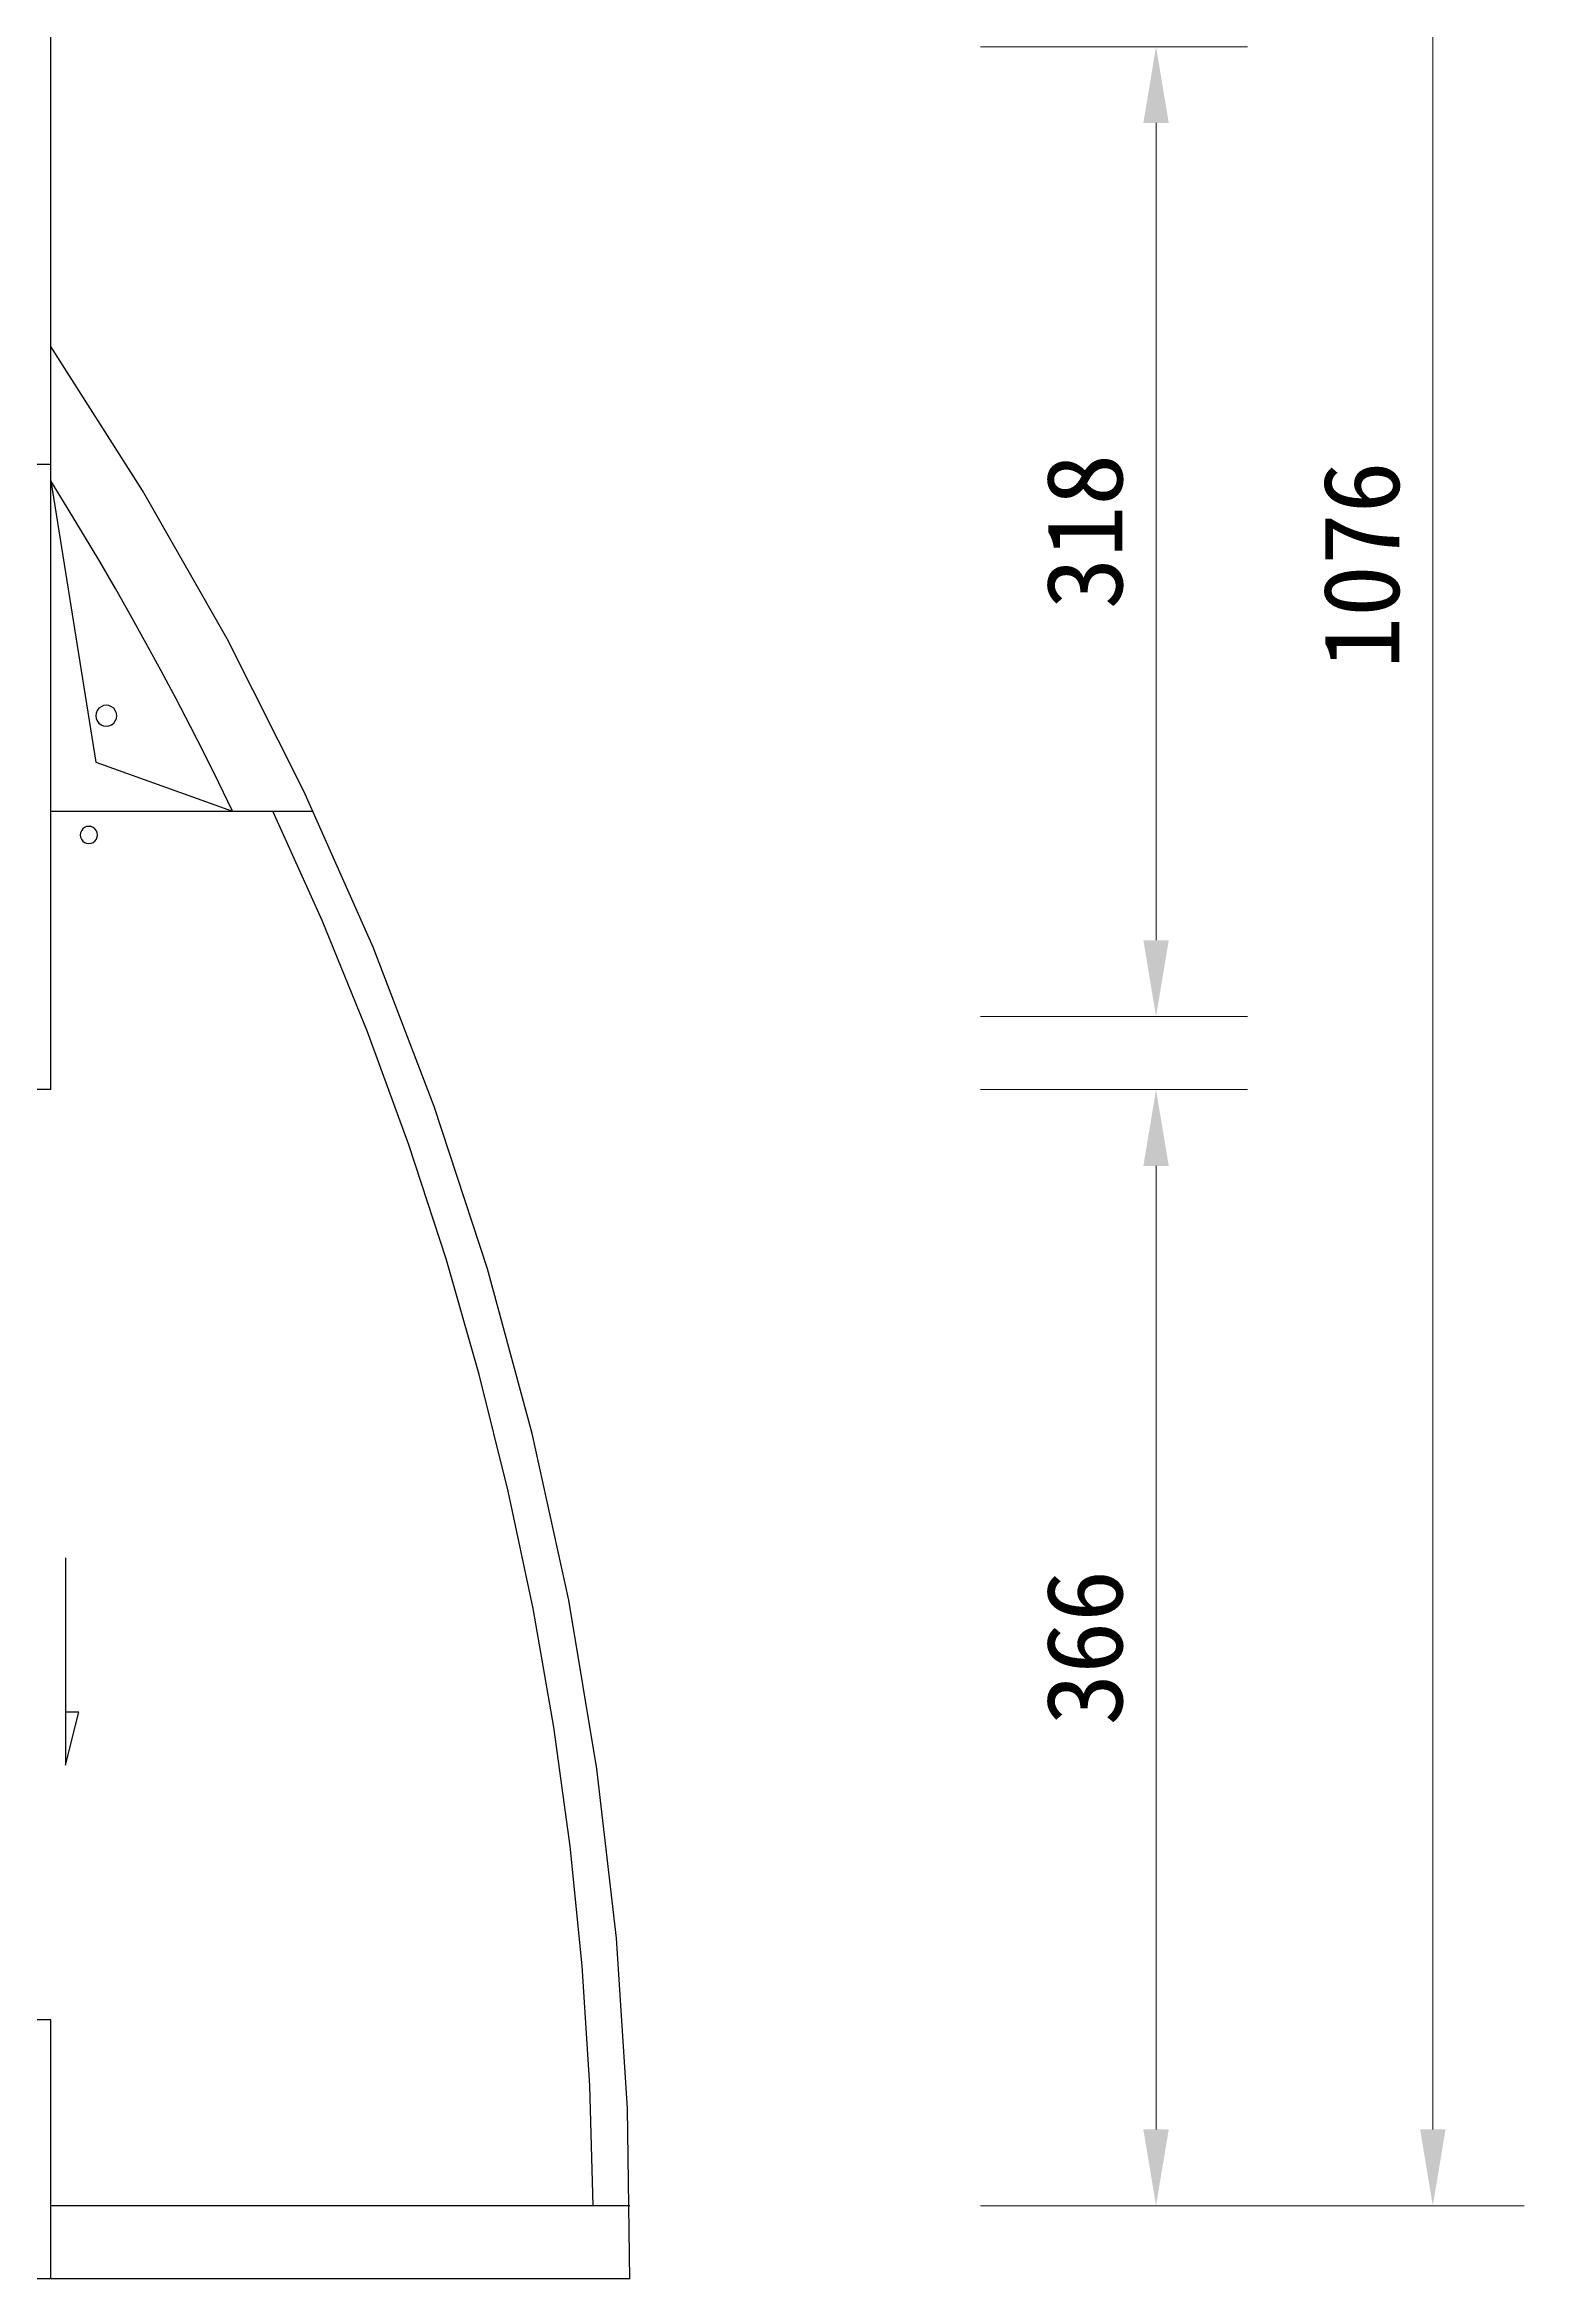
# Model space of a CAD drawing. Header units: centimetres. Extents: x 1966 to 8787, y 7398 to 12383.
# Drawn here: x 8302 to 8787, y 8811 to 9543 of the extents above; entities that cross this region are included whole.
import ezdxf

# ---------------------------------------------------------------- set-up
doc = ezdxf.new("R2010")
doc.units = ezdxf.units.CM
doc.header["$PDMODE"] = 35
doc.styles.add('文2.5', font='kaiu.ttf', dxfattribs={"height": 2.5})
doc.dimstyles.new('DIM2.5', dxfattribs={"dimtxt": 2.5, "dimasz": 2.5, "dimexe": 3, "dimexo": 1, "dimgap": 1, "dimtad": 1, "dimdec": 1, "dimdsep": 46, "dimtxsty": '文2.5', "dimcen": 0, "dimadec": 0, "dimazin": 0, "dimtfac": 1, "dimtdec": 1, "dimtmove": 0, "dimatfit": 3, "dimfxl": 1, "dimlwd": 15, "dimlwe": 15, "dimarcsym": 0})

# ---------------------------------------------------------------- blocks, each defined once
blk = doc.blocks.new('*D179')
at = {"color": 0, "linetype": 'Continuous', "lineweight": 15, "transparency": 16777216}
for p, q in [((8608.47, 9200.73), (8696.01, 9200.73)), ((8666.01, 8859.73), (8666.01, 9175.73)), ((8608.41, 8834.73), (8696.01, 8834.73))]:
    blk.add_line(p, q, dxfattribs=at)
at = {"color": 0, "transparency": 16777216}
for points in [[(8661.85, 9175.73), (8670.18, 9175.73), (8666.01, 9200.73)], [(8661.85, 8859.73), (8670.18, 8859.73), (8666.01, 8834.73)]]:
    blk.add_solid(points, dxfattribs=at)
at = {"layer": 'DEFPOINTS', "color": 0, "transparency": 16777216}
for p in [(8598.47, 9200.73), (8666.01, 9200.73), (8598.41, 8834.73)]:
    blk.add_point(p, dxfattribs=at)
at = {"color": 0, "transparency": 16777216, "insert": (8642.68, 9017.73), "char_height": 25, "attachment_point": 5, "rotation": 90, "style": '文2.5'}
blk.add_mtext('366', dxfattribs=at)
blk = doc.blocks.new('*D180')
at = {"color": 0, "linetype": 'Continuous', "lineweight": 15, "transparency": 16777216}
for p, q in [((8608.47, 9542.73), (8696.01, 9542.73)), ((8666.01, 9249.73), (8666.01, 9517.73)), ((8608.41, 9224.73), (8696.01, 9224.73))]:
    blk.add_line(p, q, dxfattribs=at)
at = {"color": 0, "transparency": 16777216}
for points in [[(8661.85, 9517.73), (8670.18, 9517.73), (8666.01, 9542.73)], [(8661.85, 9249.73), (8670.18, 9249.73), (8666.01, 9224.73)]]:
    blk.add_solid(points, dxfattribs=at)
at = {"layer": 'DEFPOINTS', "color": 0, "transparency": 16777216}
for p in [(8598.47, 9542.73), (8666.01, 9542.73), (8598.41, 9224.73)]:
    blk.add_point(p, dxfattribs=at)
at = {"color": 0, "transparency": 16777216, "insert": (8642.68, 9383.73), "char_height": 25, "attachment_point": 5, "rotation": 90, "style": '文2.5'}
blk.add_mtext('318', dxfattribs=at)
blk = doc.blocks.new('*D182')
at = {"color": 0, "linetype": 'Continuous', "lineweight": 15, "transparency": 16777216}
for p, q in [((8608.41, 9910.73), (8786.79, 9910.73)), ((8756.79, 8859.73), (8756.79, 9885.73)), ((8608.41, 8834.73), (8786.79, 8834.73))]:
    blk.add_line(p, q, dxfattribs=at)
at = {"color": 0, "transparency": 16777216}
for points in [[(8752.63, 9885.73), (8760.96, 9885.73), (8756.79, 9910.73)], [(8752.63, 8859.73), (8760.96, 8859.73), (8756.79, 8834.73)]]:
    blk.add_solid(points, dxfattribs=at)
at = {"layer": 'DEFPOINTS', "color": 0, "transparency": 16777216}
for p in [(8598.41, 9910.73), (8756.79, 9910.73), (8598.41, 8834.73)]:
    blk.add_point(p, dxfattribs=at)
at = {"color": 0, "transparency": 16777216, "insert": (8733.47, 9372.73), "char_height": 25, "attachment_point": 5, "rotation": 90, "style": '文2.5'}
blk.add_mtext('1076', dxfattribs=at)

msp = doc.modelspace()

# ---------------------------------------------------------------- linework, layer by layer
for p, q in [((8303.51, 9444.39), (8303.51, 9554.73)), ((8333.63, 9397.21), (8303.51, 9444.39)), ((8303.51, 9405.73), (8303.51, 9444.39)), ((8303.51, 9405.73), (8279.51, 9405.73)), ((8303.51, 9400.37), (8303.51, 9405.73)), ((8303.51, 9400.37), (8318.26, 9308.13)), ((8308.94, 9391.61), (8303.51, 9400.37)), ((8303.51, 9292.08), (8303.51, 9400.37)), ((8361.33, 9348.56), (8333.63, 9397.21)), ((8314.29, 9382.8), (8308.94, 9391.61)), ((8319.55, 9373.94), (8314.29, 9382.8)), ((8324.73, 9365.03), (8319.55, 9373.94)), ((8329.82, 9356.08), (8324.73, 9365.03)), ((8334.83, 9347.07), (8329.82, 9356.08)), ((8339.75, 9338.02), (8334.83, 9347.07)), ((8386.55, 9298.59), (8361.33, 9348.56)), ((8344.59, 9328.92), (8339.75, 9338.02)), ((8349.34, 9319.78), (8344.59, 9328.92)), ((8318.4, 9324.22), (8318.28, 9323.33)), ((8318.28, 9323.33), (8318.4, 9322.45)), ((8318.74, 9325.05), (8318.4, 9324.22)), ((8318.4, 9322.45), (8318.74, 9321.62)), ((8319.29, 9325.76), (8318.74, 9325.05)), ((8318.74, 9321.62), (8319.29, 9320.91)), ((8320, 9326.3), (8319.29, 9325.76)), ((8319.29, 9320.91), (8320, 9320.37)), ((8320.82, 9326.64), (8320, 9326.3)), ((8321.71, 9326.76), (8320.82, 9326.64)), ((8322.6, 9326.64), (8321.71, 9326.76)), ((8323.43, 9326.3), (8322.6, 9326.64)), ((8324.14, 9325.76), (8323.43, 9326.3)), ((8323.43, 9320.37), (8324.14, 9320.91)), ((8324.68, 9325.05), (8324.14, 9325.76)), ((8324.14, 9320.91), (8324.68, 9321.62)), ((8325.02, 9324.22), (8324.68, 9325.05)), ((8324.68, 9321.62), (8325.02, 9322.45)), ((8325.14, 9323.33), (8325.02, 9324.22)), ((8325.02, 9322.45), (8325.14, 9323.33)), ((8320, 9320.37), (8320.82, 9320.02)), ((8320.82, 9320.02), (8321.71, 9319.91)), ((8321.71, 9319.91), (8322.6, 9320.02)), ((8322.6, 9320.02), (8323.43, 9320.37)), ((8354, 9310.59), (8349.34, 9319.78)), ((8318.26, 9308.13), (8363.07, 9292.08)), ((8358.58, 9301.36), (8354, 9310.59)), ((8363.07, 9292.08), (8358.58, 9301.36)), ((8303.51, 9292.08), (8363.07, 9292.08)), ((8303.51, 9200.73), (8303.51, 9292.08)), ((8363.07, 9292.08), (8376.35, 9292.08)), ((8392.53, 9256.15), (8376.35, 9292.08)), ((8376.35, 9292.08), (8389.61, 9292.08)), ((8409.23, 9247.41), (8386.55, 9298.59)), ((8313.29, 9284.96), (8313.19, 9284.23)), ((8313.57, 9285.64), (8313.29, 9284.96)), ((8314.02, 9286.23), (8313.57, 9285.64)), ((8314.6, 9286.68), (8314.02, 9286.23)), ((8315.28, 9286.96), (8314.6, 9286.68)), ((8316.01, 9287.06), (8315.28, 9286.96)), ((8316.74, 9286.96), (8316.01, 9287.06)), ((8317.42, 9286.68), (8316.74, 9286.96)), ((8318.01, 9286.23), (8317.42, 9286.68)), ((8318.46, 9285.64), (8318.01, 9286.23)), ((8318.74, 9284.96), (8318.46, 9285.64)), ((8318.83, 9284.23), (8318.74, 9284.96)), ((8313.19, 9284.23), (8313.29, 9283.5)), ((8313.29, 9283.5), (8313.57, 9282.82)), ((8313.57, 9282.82), (8314.02, 9282.24)), ((8314.02, 9282.24), (8314.6, 9281.79)), ((8314.6, 9281.79), (8315.28, 9281.51)), ((8315.28, 9281.51), (8316.01, 9281.41)), ((8316.01, 9281.41), (8316.74, 9281.51)), ((8316.74, 9281.51), (8317.42, 9281.79)), ((8317.42, 9281.79), (8318.01, 9282.24)), ((8318.01, 9282.24), (8318.46, 9282.82)), ((8318.46, 9282.82), (8318.74, 9283.5)), ((8318.74, 9283.5), (8318.83, 9284.23)), ((8407.4, 9219.66), (8392.53, 9256.15)), ((8429.29, 9195.15), (8409.23, 9247.41)), ((8420.96, 9182.66), (8407.4, 9219.66)), ((8303.51, 9200.73), (8295.51, 9200.73)), ((8446.71, 9141.95), (8429.29, 9195.15)), ((8433.19, 9145.2), (8420.96, 9182.66)), ((8444.06, 9107.32), (8433.19, 9145.2)), ((8461.42, 9087.94), (8446.71, 9141.95)), ((8453.57, 9069.08), (8444.06, 9107.32)), ((8473.4, 9033.26), (8461.42, 9087.94)), ((8461.71, 9030.52), (8453.57, 9069.08)), ((8308.37, 9047.24), (8308.37, 8996.57)), ((8468.46, 8991.7), (8461.71, 9030.52)), ((8482.61, 8978.04), (8473.4, 9033.26)), ((8308.37, 8979.23), (8312.7, 8996.57)), ((8312.7, 8996.57), (8308.37, 8996.57)), ((8308.37, 8996.57), (8308.37, 8979.23)), ((8473.81, 8952.66), (8468.46, 8991.7)), ((8489.03, 8922.44), (8482.61, 8978.04)), ((8477.77, 8913.45), (8473.81, 8952.66)), ((8492.65, 8866.57), (8489.03, 8922.44)), ((8480.31, 8874.12), (8477.77, 8913.45)), ((8303.51, 8895.73), (8291.51, 8895.73)), ((8303.51, 8834.73), (8303.51, 8895.73)), ((8481.45, 8834.73), (8480.31, 8874.12)), ((8493.45, 8810.6), (8492.65, 8866.57)), ((8303.51, 8810.73), (8303.51, 8834.73)), ((8481.45, 8834.73), (8303.51, 8834.73)), ((8493.45, 8834.73), (8481.45, 8834.73)), ((8303.51, 8810.73), (8134.81, 8810.73)), ((8493.45, 8810.73), (8303.51, 8810.73))]:
    msp.add_line(p, q)

# ---------------------------------------------------------------- dimensions: what is measured, and where the dimension line sits
for base, p1, p2, picture, middle in [((8756.79, 9910.73), (8598.41, 8834.73), (8598.41, 9910.73), '*D182', (8733.47, 9372.73)), ((8666.01, 9542.73), (8598.41, 9224.73), (8598.47, 9542.73), '*D180', (8642.68, 9383.73)), ((8666.01, 9200.73), (8598.41, 8834.73), (8598.47, 9200.73), '*D179', (8642.68, 9017.73))]:
    dim = msp.add_linear_dim(base=base, p1=p1, p2=p2, angle=90, dimstyle='DIM2.5')
    dim.commit()
    dim.dimension.update_dxf_attribs({"geometry": picture, "text_midpoint": middle})

doc.saveas('drawing.dxf')
